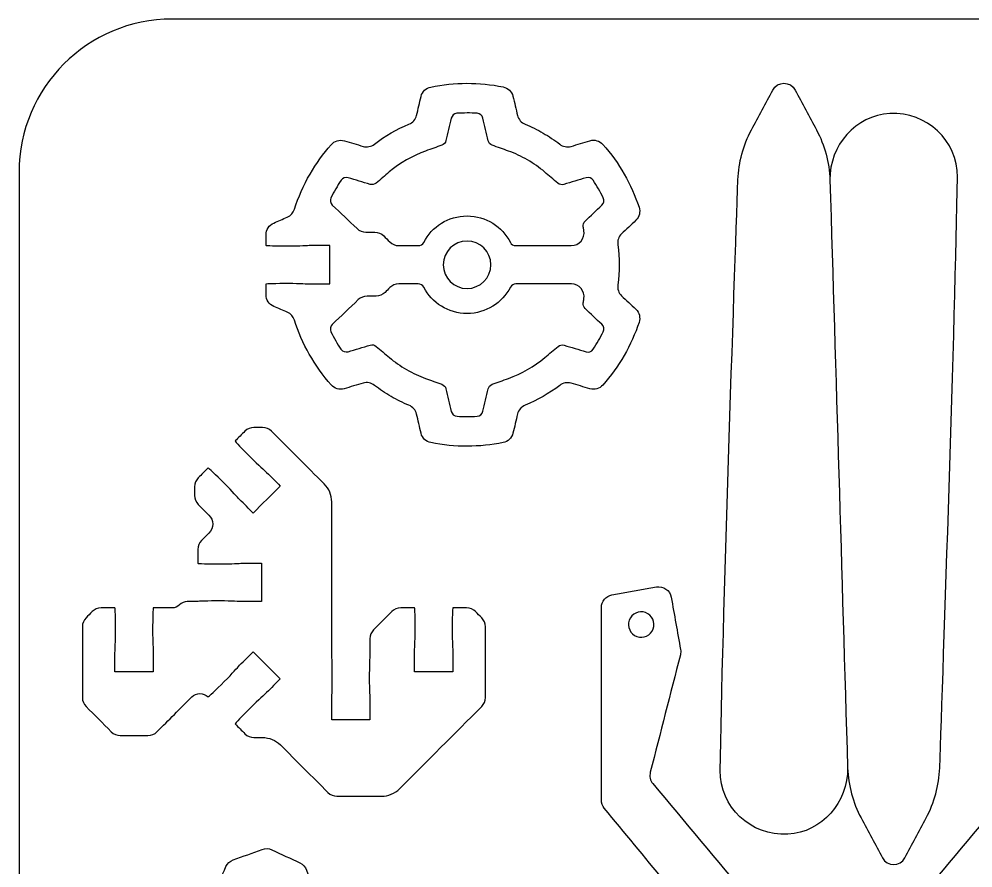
# Model space of a CAD drawing. Extents: x 0 to 410, y 0 to 455.
# Drawn here: x 275.1 to 349.9, y 158.4 to 225 of the extents above; entities that cross this region are included whole.
import ezdxf

# ---------------------------------------------------------------- set-up
doc = ezdxf.new("R2010")
doc.units = 0
doc.header["$MEASUREMENT"] = 0
doc.layers.add('DEFAULT', color=18, linetype='CONTINUOUS')

msp = doc.modelspace()

# ---------------------------------------------------------------- linework, layer by layer
at = {"layer": 'DEFAULT', "color": 1}
for points, knots in [([(405.1, 212.95), (405.1, 147.617), (405.1, 82.283), (405.1, 16.95), (405.1, 10.323), (399.728, 4.95), (393.1, 4.95), (357.767, 4.95), (322.433, 4.95), (287.1, 4.95), (280.472, 4.95), (275.1, 10.323), (275.1, 16.95), (275.1, 82.283), (275.1, 147.617), (275.1, 212.95), (275.1, 219.577), (280.472, 224.95), (287.1, 224.95), (322.433, 224.95), (357.767, 224.95), (393.1, 224.95), (399.728, 224.95), (405.1, 219.577), (405.1, 212.95)], [0, 0, 0, 0, 555.591, 555.591, 555.591, 556.591, 556.591, 556.591, 857.063, 857.063, 857.063, 858.063, 858.063, 858.063, 1413.654, 1413.654, 1413.654, 1414.654, 1414.654, 1414.654, 1715.126, 1715.126, 1715.126, 1716.126, 1716.126, 1716.126, 1716.126]), ([(300.624, 215.407), (300.245, 215.519), (299.839, 215.396), (299.578, 215.1), (298.965, 214.403), (298.407, 213.633), (297.926, 212.802), (297.413, 211.91), (297.003, 210.985), (296.701, 210.044), (296.612, 209.764), (296.413, 209.535), (296.144, 209.418), (295.79, 209.265), (295.436, 209.112), (295.083, 208.959), (294.716, 208.801), (294.479, 208.44), (294.479, 208.041), (294.479, 207.757), (294.479, 207.473), (294.479, 207.189), (294.479, 207.164), (295.262, 207.139), (296.229, 207.139), (297.196, 207.139), (297.693, 207.189), (297.979, 207.189), (298.479, 207.189), (298.978, 207.189), (299.478, 207.189), (299.478, 206.189), (299.478, 205.19), (299.478, 204.19), (298.978, 204.19), (298.479, 204.19), (297.979, 204.19), (297.693, 204.19), (297.196, 204.24), (296.229, 204.24), (295.262, 204.24), (294.479, 204.218), (294.479, 204.19), (294.479, 203.908), (294.479, 203.626), (294.479, 203.344), (294.479, 202.945), (294.716, 202.584), (295.083, 202.426), (295.422, 202.281), (295.836, 202.103), (296.141, 201.973), (296.41, 201.857), (296.608, 201.628), (296.698, 201.349), (297.29, 199.494), (298.265, 197.758), (299.588, 196.265), (299.843, 195.978), (300.236, 195.857), (300.603, 195.967), (301.099, 196.114), (301.595, 196.262), (302.09, 196.41), (302.396, 196.501), (302.723, 196.431), (302.976, 196.236), (303.387, 195.92), (303.824, 195.629), (304.283, 195.364), (304.741, 195.099), (305.21, 194.866), (305.686, 194.669), (305.982, 194.547), (306.207, 194.299), (306.281, 193.988), (306.4, 193.484), (306.519, 192.98), (306.638, 192.476), (306.726, 192.101), (307.029, 191.819), (307.406, 191.743), (309.298, 191.361), (311.229, 191.372), (313.081, 191.75), (313.456, 191.827), (313.757, 192.107), (313.845, 192.48), (313.965, 192.984), (314.085, 193.488), (314.205, 193.992), (314.279, 194.303), (314.504, 194.551), (314.799, 194.673), (315.762, 195.068), (316.676, 195.591), (317.514, 196.234), (317.767, 196.428), (318.093, 196.498), (318.398, 196.407), (318.893, 196.259), (319.388, 196.111), (319.883, 195.963), (320.25, 195.854), (320.644, 195.973), (320.898, 196.26), (321.518, 196.961), (322.076, 197.736), (322.564, 198.578), (323.049, 199.418), (323.441, 200.289), (323.737, 201.175), (323.858, 201.539), (323.765, 201.939), (323.487, 202.203), (323.112, 202.557), (322.737, 202.911), (322.362, 203.266), (322.131, 203.484), (322.028, 203.802), (322.07, 204.118), (322.209, 205.165), (322.21, 206.219), (322.069, 207.254), (322.026, 207.572), (322.128, 207.892), (322.361, 208.112), (322.736, 208.465), (323.111, 208.819), (323.486, 209.173), (323.765, 209.436), (323.858, 209.836), (323.737, 210.2), (323.139, 211.994), (322.183, 213.672), (320.903, 215.119), (320.648, 215.407), (320.253, 215.528), (319.885, 215.417), (319.389, 215.268), (318.894, 215.119), (318.398, 214.97), (318.091, 214.878), (317.763, 214.95), (317.509, 215.146), (317.1, 215.46), (316.665, 215.751), (316.207, 216.015), (315.749, 216.28), (315.278, 216.513), (314.799, 216.71), (314.502, 216.832), (314.275, 217.08), (314.202, 217.393), (314.083, 217.896), (313.964, 218.399), (313.845, 218.902), (313.756, 219.276), (313.455, 219.557), (313.078, 219.633), (311.183, 220.019), (309.252, 220.002), (307.402, 219.625), (307.027, 219.548), (306.726, 219.267), (306.637, 218.894), (306.519, 218.394), (306.4, 217.894), (306.281, 217.393), (306.207, 217.083), (305.983, 216.835), (305.688, 216.713), (304.724, 216.316), (303.81, 215.79), (302.972, 215.145), (302.719, 214.951), (302.394, 214.88), (302.088, 214.971), (301.6, 215.116), (301.112, 215.262), (300.624, 215.407)], [5.331781, 5.331781, 5.331781, 5.331781, 6.331781, 6.331781, 6.331781, 7.331781, 7.331781, 7.331781, 8.331781, 8.331781, 8.331781, 9.331781, 9.331781, 9.331781, 12.609995, 12.609995, 12.609995, 13.609995, 13.609995, 13.609995, 16.026995, 16.026995, 16.026995, 17.026995, 17.026995, 17.026995, 18.026995, 18.026995, 18.026995, 22.276995, 22.276995, 22.276995, 30.776995, 30.776995, 30.776995, 35.026995, 35.026995, 35.026995, 36.026995, 36.026995, 36.026995, 37.026995, 37.026995, 37.026995, 39.424995, 39.424995, 39.424995, 40.424995, 40.424995, 40.424995, 41.424995, 41.424995, 41.424995, 42.424995, 42.424995, 42.424995, 43.424995, 43.424995, 43.424995, 44.424995, 44.424995, 44.424995, 48.824393, 48.824393, 48.824393, 49.824393, 49.824393, 49.824393, 50.824393, 50.824393, 50.824393, 51.824393, 51.824393, 51.824393, 52.824393, 52.824393, 52.824393, 57.228248, 57.228248, 57.228248, 58.228248, 58.228248, 58.228248, 59.228248, 59.228248, 59.228248, 60.228248, 60.228248, 60.228248, 64.634921, 64.634921, 64.634921, 65.634921, 65.634921, 65.634921, 66.634921, 66.634921, 66.634921, 67.634921, 67.634921, 67.634921, 72.026653, 72.026653, 72.026653, 73.026653, 73.026653, 73.026653, 74.026653, 74.026653, 74.026653, 75.026653, 75.026653, 75.026653, 76.026653, 76.026653, 76.026653, 80.413168, 80.413168, 80.413168, 81.413168, 81.413168, 81.413168, 82.413168, 82.413168, 82.413168, 83.413168, 83.413168, 83.413168, 87.79625, 87.79625, 87.79625, 88.79625, 88.79625, 88.79625, 89.79625, 89.79625, 89.79625, 90.79625, 90.79625, 90.79625, 95.196601, 95.196601, 95.196601, 96.196601, 96.196601, 96.196601, 97.196601, 97.196601, 97.196601, 98.196601, 98.196601, 98.196601, 99.196601, 99.196601, 99.196601, 103.591697, 103.591697, 103.591697, 104.591697, 104.591697, 104.591697, 105.591697, 105.591697, 105.591697, 106.591697, 106.591697, 106.591697, 110.964926, 110.964926, 110.964926, 111.964926, 111.964926, 111.964926, 112.964926, 112.964926, 112.964926, 113.964926, 113.964926, 113.964926, 118.296707, 118.296707, 118.296707, 118.296707]), ([(340.099, 166.244), (340.139, 163.544), (338.093, 161.196), (335.397, 161.042), (332.505, 160.877), (330.065, 163.177), (330.105, 166.036), (330.262, 177.029), (331.219, 204.552), (331.495, 212.345), (331.544, 213.718), (331.906, 215.059), (332.554, 216.27), (333.11, 217.309), (333.666, 218.348), (334.223, 219.387), (334.599, 220.091), (335.609, 220.091), (335.986, 219.387), (336.542, 218.348), (337.098, 217.309), (337.654, 216.27), (338.302, 215.059), (338.665, 213.716), (338.713, 212.343)], [0, 0, 0, 0, 1, 1, 1, 2, 2, 2, 3, 3, 3, 4, 4, 4, 14.021011, 14.021011, 14.021011, 15.021011, 15.021011, 15.021011, 25.042022, 25.042022, 25.042022, 26.042022, 26.042022, 26.042022, 26.042022]), ([(319.352, 208.666), (319.37, 208.567), (319.387, 208.468), (319.405, 208.369), (319.515, 207.756), (319.043, 207.192), (318.42, 207.192), (316.972, 207.192), (315.523, 207.192), (314.074, 207.192), (313.894, 207.192), (313.722, 207.287), (313.639, 207.447), (313.004, 208.675), (311.722, 209.514), (310.245, 209.514), (308.765, 209.514), (307.483, 208.675), (306.848, 207.447), (306.765, 207.287), (306.593, 207.192), (306.412, 207.192), (305.905, 207.192), (305.398, 207.192), (304.891, 207.192), (304.626, 207.192), (304.372, 207.297), (304.184, 207.485), (304.027, 207.643), (303.869, 207.8), (303.712, 207.958), (303.524, 208.145), (303.27, 208.251), (303.005, 208.251), (302.77, 208.251), (302.535, 208.251), (302.301, 208.251), (302.045, 208.251), (301.798, 208.349), (301.612, 208.525), (300.966, 209.138), (300.32, 209.751), (299.674, 210.365), (299.517, 210.513), (299.471, 210.748), (299.566, 210.942), (299.683, 211.178), (299.807, 211.411), (299.94, 211.641), (300.073, 211.869), (300.211, 212.093), (300.357, 212.311), (300.478, 212.494), (300.708, 212.572), (300.917, 212.509), (301.492, 212.337), (302.067, 212.165), (302.641, 211.993), (302.803, 211.945), (302.978, 211.982), (303.107, 212.09), (303.452, 212.381), (303.797, 212.673), (304.142, 212.964), (304.992, 213.676), (305.952, 214.227), (306.992, 214.604), (307.418, 214.758), (307.844, 214.912), (308.269, 215.066), (308.428, 215.124), (308.547, 215.257), (308.586, 215.421), (308.725, 216.006), (308.864, 216.592), (309.004, 217.177), (309.054, 217.389), (309.235, 217.547), (309.451, 217.562), (309.979, 217.597), (310.508, 217.599), (311.034, 217.565), (311.252, 217.551), (311.433, 217.392), (311.483, 217.18), (311.622, 216.593), (311.761, 216.005), (311.901, 215.418), (311.94, 215.253), (312.059, 215.12), (312.217, 215.062), (312.644, 214.909), (313.071, 214.755), (313.498, 214.601), (314.002, 214.421), (314.503, 214.188), (314.99, 213.906), (315.473, 213.627), (315.925, 213.313), (316.33, 212.967), (316.678, 212.673), (317.025, 212.379), (317.372, 212.084), (317.501, 211.975), (317.677, 211.938), (317.839, 211.987), (318.419, 212.161), (318.999, 212.335), (319.579, 212.509), (319.787, 212.572), (320.015, 212.495), (320.136, 212.314), (320.43, 211.874), (320.695, 211.415), (320.928, 210.94), (321.023, 210.745), (320.976, 210.51), (320.818, 210.361), (320.379, 209.946), (319.94, 209.532), (319.501, 209.117), (319.378, 209.001), (319.322, 208.831), (319.352, 208.666)], [0, 0, 0, 0, 0.853288, 0.853288, 0.853288, 1.853288, 1.853288, 1.853288, 14.172288, 14.172288, 14.172288, 15.172288, 15.172288, 15.172288, 16.172288, 16.172288, 16.172288, 17.172288, 17.172288, 17.172288, 18.172288, 18.172288, 18.172288, 22.483288, 22.483288, 22.483288, 23.483288, 23.483288, 23.483288, 25.377627, 25.377627, 25.377627, 26.377627, 26.377627, 26.377627, 28.372627, 28.372627, 28.372627, 29.372627, 29.372627, 29.372627, 36.94764, 36.94764, 36.94764, 37.94764, 37.94764, 37.94764, 38.94764, 38.94764, 38.94764, 39.94764, 39.94764, 39.94764, 40.94764, 40.94764, 40.94764, 46.048641, 46.048641, 46.048641, 47.048641, 47.048641, 47.048641, 50.887773, 50.887773, 50.887773, 51.887773, 51.887773, 51.887773, 55.737173, 55.737173, 55.737173, 56.737173, 56.737173, 56.737173, 61.855987, 61.855987, 61.855987, 62.855987, 62.855987, 62.855987, 63.855987, 63.855987, 63.855987, 64.855987, 64.855987, 64.855987, 69.990368, 69.990368, 69.990368, 70.990368, 70.990368, 70.990368, 74.848233, 74.848233, 74.848233, 75.848233, 75.848233, 75.848233, 76.848233, 76.848233, 76.848233, 80.719308, 80.719308, 80.719308, 81.719308, 81.719308, 81.719308, 86.867911, 86.867911, 86.867911, 87.867911, 87.867911, 87.867911, 88.867911, 88.867911, 88.867911, 89.867911, 89.867911, 89.867911, 95.003613, 95.003613, 95.003613, 96.003613, 96.003613, 96.003613, 96.003613]), ([(342.829, 159.199), (342.273, 160.238), (341.717, 161.278), (341.161, 162.317), (340.511, 163.527), (340.148, 164.871), (340.099, 166.244), (339.637, 181.609), (339.174, 196.975), (338.712, 212.341), (338.674, 215.043), (340.72, 217.389), (343.415, 217.545), (346.308, 217.71), (348.749, 215.41), (348.707, 212.553), (348.551, 201.557), (347.595, 174.036), (347.32, 166.244), (347.271, 164.868), (346.907, 163.527), (346.258, 162.317), (345.702, 161.278), (345.146, 160.238), (344.59, 159.199), (344.216, 158.497), (343.203, 158.497), (342.829, 159.199)], [0, 0, 0, 0, 10.025891, 10.025891, 10.025891, 11.025891, 11.025891, 11.025891, 141.754977, 141.754977, 141.754977, 142.754977, 142.754977, 142.754977, 143.754977, 143.754977, 143.754977, 144.754977, 144.754977, 144.754977, 145.754977, 145.754977, 145.754977, 155.780868, 155.780868, 155.780868, 156.780868, 156.780868, 156.780868, 156.780868]), ([(308.382, 205.69), (308.382, 206.72), (309.215, 207.552), (310.245, 207.552), (311.272, 207.552), (312.108, 206.72), (312.108, 205.69), (312.108, 204.659), (311.272, 203.827), (310.245, 203.827), (309.215, 203.827), (308.382, 204.659), (308.382, 205.69)], [1, 1, 1, 1, 2, 2, 2, 3, 3, 3, 4, 4, 4, 5, 5, 5, 5]), ([(320.55, 199.742), (320.417, 199.51), (320.278, 199.285), (320.132, 199.065), (320.011, 198.884), (319.784, 198.806), (319.576, 198.869), (319.001, 199.04), (318.426, 199.211), (317.85, 199.383), (317.69, 199.431), (317.516, 199.395), (317.387, 199.287), (317.042, 198.999), (316.697, 198.711), (316.352, 198.422), (315.499, 197.71), (314.528, 197.152), (313.483, 196.774), (313.061, 196.621), (312.639, 196.469), (312.217, 196.316), (312.059, 196.259), (311.94, 196.125), (311.901, 195.961), (311.761, 195.374), (311.622, 194.787), (311.483, 194.2), (311.433, 193.988), (311.251, 193.828), (311.033, 193.814), (310.507, 193.779), (309.981, 193.779), (309.455, 193.811), (309.237, 193.825), (309.054, 193.985), (309.003, 194.198), (308.864, 194.787), (308.725, 195.375), (308.586, 195.963), (308.547, 196.128), (308.427, 196.262), (308.268, 196.319), (307.839, 196.472), (307.41, 196.625), (306.982, 196.778), (306.498, 196.951), (306.001, 197.184), (305.5, 197.473), (305.003, 197.763), (304.548, 198.077), (304.152, 198.412), (303.806, 198.705), (303.46, 198.998), (303.114, 199.292), (302.985, 199.401), (302.81, 199.437), (302.648, 199.389), (302.069, 199.217), (301.489, 199.044), (300.91, 198.872), (300.702, 198.81), (300.475, 198.887), (300.354, 199.067), (300.061, 199.504), (299.797, 199.962), (299.564, 200.436), (299.468, 200.63), (299.514, 200.866), (299.671, 201.015), (300.352, 201.661), (301.032, 202.307), (301.712, 202.953), (301.898, 203.129), (302.143, 203.227), (302.398, 203.228), (302.634, 203.228), (302.869, 203.229), (303.105, 203.23), (303.369, 203.23), (303.623, 203.335), (303.809, 203.522), (303.934, 203.647), (304.059, 203.772), (304.184, 203.897), (304.372, 204.085), (304.626, 204.19), (304.891, 204.19), (305.397, 204.19), (305.903, 204.19), (306.409, 204.19), (306.589, 204.19), (306.762, 204.096), (306.845, 203.936), (307.482, 202.707), (308.765, 201.865), (310.245, 201.865), (311.722, 201.865), (313.004, 202.707), (313.642, 203.936), (313.725, 204.096), (313.897, 204.19), (314.077, 204.19), (315.527, 204.19), (316.977, 204.19), (318.426, 204.19), (319.049, 204.19), (319.52, 203.628), (319.412, 203.014), (319.392, 202.902), (319.374, 202.797), (319.358, 202.709), (319.329, 202.543), (319.385, 202.374), (319.507, 202.259), (319.944, 201.846), (320.38, 201.432), (320.817, 201.019), (320.975, 200.87), (321.021, 200.634), (320.924, 200.439), (320.807, 200.203), (320.682, 199.971), (320.55, 199.742)], [1, 1, 1, 1, 2, 2, 2, 3, 3, 3, 8.103404, 8.103404, 8.103404, 9.103404, 9.103404, 9.103404, 12.928636, 12.928636, 12.928636, 13.928636, 13.928636, 13.928636, 17.745143, 17.745143, 17.745143, 18.745143, 18.745143, 18.745143, 23.876374, 23.876374, 23.876374, 24.876374, 24.876374, 24.876374, 25.876374, 25.876374, 25.876374, 26.876374, 26.876374, 26.876374, 32.01831, 32.01831, 32.01831, 33.01831, 33.01831, 33.01831, 36.888533, 36.888533, 36.888533, 37.888533, 37.888533, 37.888533, 38.888533, 38.888533, 38.888533, 42.747686, 42.747686, 42.747686, 43.747686, 43.747686, 43.747686, 48.888447, 48.888447, 48.888447, 49.888447, 49.888447, 49.888447, 50.888447, 50.888447, 50.888447, 51.888447, 51.888447, 51.888447, 59.865144, 59.865144, 59.865144, 60.865144, 60.865144, 60.865144, 62.86715, 62.86715, 62.86715, 63.86715, 63.86715, 63.86715, 65.369753, 65.369753, 65.369753, 66.369753, 66.369753, 66.369753, 70.672753, 70.672753, 70.672753, 71.672753, 71.672753, 71.672753, 72.672753, 72.672753, 72.672753, 73.672753, 73.672753, 73.672753, 74.672753, 74.672753, 74.672753, 87.000753, 87.000753, 87.000753, 88.000753, 88.000753, 88.000753, 89.000753, 89.000753, 89.000753, 90.000753, 90.000753, 90.000753, 95.113677, 95.113677, 95.113677, 96.113677, 96.113677, 96.113677, 97.113677, 97.113677, 97.113677, 97.113677]), ([(287.691, 179.035), (287.85, 179.194), (288.066, 179.283), (288.291, 179.283), (288.569, 179.283), (288.847, 179.283), (289.125, 179.283), (289.125, 179.312), (289.908, 179.333), (290.875, 179.333), (291.841, 179.333), (292.339, 179.283), (292.624, 179.283), (293.124, 179.283), (293.624, 179.283), (294.124, 179.283), (294.124, 180.284), (294.124, 181.285), (294.124, 182.286), (293.624, 182.286), (293.124, 182.286), (292.624, 182.286), (292.339, 182.286), (291.841, 182.236), (290.875, 182.236), (289.908, 182.236), (289.125, 182.261), (289.125, 182.286), (289.125, 182.648), (289.125, 183.01), (289.125, 183.372), (289.125, 183.636), (289.23, 183.89), (289.417, 184.077), (289.61, 184.27), (289.803, 184.463), (289.996, 184.656), (290.384, 185.044), (290.384, 185.679), (289.996, 186.067), (289.717, 186.346), (289.438, 186.625), (289.159, 186.904), (288.972, 187.091), (288.867, 187.345), (288.867, 187.609), (288.867, 187.834), (288.867, 188.058), (288.867, 188.283), (288.867, 188.547), (288.972, 188.801), (289.159, 188.987), (289.416, 189.244), (289.673, 189.501), (289.929, 189.757), (289.964, 189.757), (290.529, 189.228), (291.199, 188.554), (291.884, 187.87), (292.201, 187.482), (292.402, 187.281), (292.756, 186.928), (293.11, 186.575), (293.464, 186.223), (294.171, 186.929), (294.878, 187.636), (295.584, 188.343), (295.23, 188.696), (294.876, 189.048), (294.522, 189.401), (294.321, 189.606), (293.933, 189.92), (293.252, 190.604), (292.579, 191.278), (292.049, 191.842), (292.049, 191.878), (292.305, 192.133), (292.56, 192.388), (292.815, 192.643), (293.003, 192.831), (293.257, 192.936), (293.522, 192.936), (293.747, 192.936), (293.973, 192.936), (294.198, 192.936), (294.462, 192.936), (294.716, 192.831), (294.902, 192.644), (296.281, 191.266), (297.659, 189.887), (299.038, 188.509), (299.412, 188.135), (299.624, 187.627), (299.624, 187.094), (299.624, 183.07), (299.624, 179.046), (299.624, 175.022), (299.652, 175.022), (299.673, 174.239), (299.673, 173.272), (299.673, 172.305), (299.624, 171.808), (299.624, 171.522), (299.624, 171.023), (299.624, 170.523), (299.624, 170.023), (300.623, 170.023), (301.623, 170.023), (302.622, 170.023), (302.622, 170.523), (302.622, 171.023), (302.622, 171.522), (302.622, 171.808), (302.573, 172.305), (302.573, 173.272), (302.573, 174.239), (302.597, 175.022), (302.622, 175.022), (302.622, 175.47), (302.622, 175.918), (302.622, 176.366), (302.622, 176.634), (302.728, 176.888), (302.915, 177.075), (303.387, 177.548), (303.858, 178.02), (304.33, 178.493), (304.517, 178.68), (304.771, 178.786), (305.039, 178.786), (305.401, 178.786), (305.763, 178.786), (306.125, 178.786), (306.153, 178.786), (306.175, 178.003), (306.175, 177.036), (306.175, 176.07), (306.125, 175.572), (306.125, 175.286), (306.125, 174.786), (306.125, 174.285), (306.125, 173.784), (307.125, 173.784), (308.124, 173.784), (309.124, 173.784), (309.124, 174.285), (309.124, 174.786), (309.124, 175.286), (309.124, 175.572), (309.074, 176.07), (309.074, 177.036), (309.074, 178.003), (309.099, 178.786), (309.124, 178.786), (309.486, 178.786), (309.848, 178.786), (310.21, 178.786), (310.475, 178.786), (310.728, 178.681), (310.915, 178.494), (311.074, 178.335), (311.233, 178.176), (311.392, 178.017), (311.58, 177.83), (311.685, 177.575), (311.685, 177.31), (311.685, 175.46), (311.685, 173.609), (311.685, 171.759), (311.685, 171.494), (311.58, 171.241), (311.393, 171.054), (309.245, 168.905), (307.096, 166.757), (304.947, 164.608), (304.573, 164.234), (304.065, 164.022), (303.532, 164.022), (302.367, 164.022), (301.203, 164.022), (300.038, 164.022), (299.772, 164.022), (299.518, 164.128), (299.331, 164.315), (298.089, 165.557), (296.847, 166.799), (295.605, 168.04), (295.231, 168.414), (294.723, 168.626), (294.191, 168.626), (293.969, 168.626), (293.746, 168.626), (293.524, 168.626), (293.256, 168.626), (293.002, 168.732), (292.815, 168.919), (292.56, 169.175), (292.305, 169.432), (292.049, 169.688), (292.049, 169.723), (292.579, 170.288), (293.252, 170.961), (293.933, 171.642), (294.321, 171.96), (294.522, 172.161), (294.876, 172.515), (295.23, 172.869), (295.584, 173.223), (294.878, 173.929), (294.171, 174.636), (293.464, 175.343), (293.11, 174.99), (292.756, 174.637), (292.402, 174.285), (292.201, 174.08), (291.884, 173.695), (291.199, 173.011), (290.532, 172.341), (289.968, 171.808), (289.929, 171.808), (289.576, 172.161), (289.005, 172.161), (288.652, 171.808), (287.741, 170.898), (286.829, 169.988), (285.918, 169.078), (285.73, 168.89), (285.476, 168.785), (285.21, 168.785), (284.487, 168.785), (283.764, 168.785), (283.041, 168.785), (282.776, 168.785), (282.521, 168.89), (282.334, 169.078), (281.675, 169.736), (281.016, 170.395), (280.357, 171.054), (280.171, 171.241), (280.066, 171.494), (280.066, 171.759), (280.066, 173.61), (280.066, 175.46), (280.066, 177.311), (280.066, 177.575), (280.17, 177.827), (280.355, 178.013), (280.514, 178.173), (280.672, 178.333), (280.831, 178.493), (281.018, 178.68), (281.272, 178.786), (281.54, 178.786), (281.901, 178.786), (282.262, 178.786), (282.623, 178.786), (282.651, 178.786), (282.673, 178.003), (282.673, 177.036), (282.673, 176.07), (282.623, 175.572), (282.623, 175.286), (282.623, 174.786), (282.623, 174.285), (282.623, 173.784), (283.624, 173.784), (284.625, 173.784), (285.625, 173.784), (285.625, 174.285), (285.625, 174.786), (285.625, 175.286), (285.625, 175.572), (285.576, 176.07), (285.576, 177.036), (285.576, 178.003), (285.601, 178.786), (285.625, 178.786), (286.114, 178.786), (286.602, 178.786), (287.09, 178.786), (287.315, 178.786), (287.532, 178.876), (287.691, 179.035)], [1, 1, 1, 1, 2, 2, 2, 4.363, 4.363, 4.363, 5.363, 5.363, 5.363, 6.363, 6.363, 6.363, 10.613, 10.613, 10.613, 19.123, 19.123, 19.123, 23.373, 23.373, 23.373, 24.373, 24.373, 24.373, 25.373, 25.373, 25.373, 28.453, 28.453, 28.453, 29.453, 29.453, 29.453, 31.776553, 31.776553, 31.776553, 32.776553, 32.776553, 32.776553, 36.132482, 36.132482, 36.132482, 37.132482, 37.132482, 37.132482, 39.042482, 39.042482, 39.042482, 40.042482, 40.042482, 40.042482, 43.12971, 43.12971, 43.12971, 44.12971, 44.12971, 44.12971, 45.12971, 45.12971, 45.12971, 49.379428, 49.379428, 49.379428, 57.878851, 57.878851, 57.878851, 62.128569, 62.128569, 62.128569, 63.128569, 63.128569, 63.128569, 64.128569, 64.128569, 64.128569, 67.197412, 67.197412, 67.197412, 68.197412, 68.197412, 68.197412, 70.113412, 70.113412, 70.113412, 71.113412, 71.113412, 71.113412, 87.692238, 87.692238, 87.692238, 88.692238, 88.692238, 88.692238, 122.912238, 122.912238, 122.912238, 123.912238, 123.912238, 123.912238, 124.912238, 124.912238, 124.912238, 129.162238, 129.162238, 129.162238, 137.662238, 137.662238, 137.662238, 141.912238, 141.912238, 141.912238, 142.912238, 142.912238, 142.912238, 143.912238, 143.912238, 143.912238, 147.722238, 147.722238, 147.722238, 148.722238, 148.722238, 148.722238, 154.40031, 154.40031, 154.40031, 155.40031, 155.40031, 155.40031, 158.48031, 158.48031, 158.48031, 159.48031, 159.48031, 159.48031, 160.48031, 160.48031, 160.48031, 164.74031, 164.74031, 164.74031, 173.24031, 173.24031, 173.24031, 177.50031, 177.50031, 177.50031, 178.50031, 178.50031, 178.50031, 179.50031, 179.50031, 179.50031, 182.58031, 182.58031, 182.58031, 183.58031, 183.58031, 183.58031, 185.49374, 185.49374, 185.49374, 186.49374, 186.49374, 186.49374, 202.22974, 202.22974, 202.22974, 203.22974, 203.22974, 203.22974, 229.071665, 229.071665, 229.071665, 230.071665, 230.071665, 230.071665, 239.977665, 239.977665, 239.977665, 240.977665, 240.977665, 240.977665, 255.91176, 255.91176, 255.91176, 256.91176, 256.91176, 256.91176, 258.80176, 258.80176, 258.80176, 259.80176, 259.80176, 259.80176, 262.877683, 262.877683, 262.877683, 263.877683, 263.877683, 263.877683, 264.877683, 264.877683, 264.877683, 269.134466, 269.134466, 269.134466, 277.633889, 277.633889, 277.633889, 281.883607, 281.883607, 281.883607, 282.883607, 282.883607, 282.883607, 283.883607, 283.883607, 283.883607, 284.883607, 284.883607, 284.883607, 295.836693, 295.836693, 295.836693, 296.836693, 296.836693, 296.836693, 302.986693, 302.986693, 302.986693, 303.986693, 303.986693, 303.986693, 311.910532, 311.910532, 311.910532, 312.910532, 312.910532, 312.910532, 328.650532, 328.650532, 328.650532, 329.650532, 329.650532, 329.650532, 331.566804, 331.566804, 331.566804, 332.566804, 332.566804, 332.566804, 335.636804, 335.636804, 335.636804, 336.636804, 336.636804, 336.636804, 337.636804, 337.636804, 337.636804, 341.896804, 341.896804, 341.896804, 350.406804, 350.406804, 350.406804, 354.666804, 354.666804, 354.666804, 355.666804, 355.666804, 355.666804, 356.666804, 356.666804, 356.666804, 360.819804, 360.819804, 360.819804, 361.819804, 361.819804, 361.819804, 361.819804]), ([(344.89, 151.261), (345.539, 151.261), (346.189, 151.261), (346.839, 151.261), (347.137, 151.261), (347.42, 151.394), (347.61, 151.624), (350.765, 155.442), (353.92, 159.259), (357.075, 163.077), (357.223, 163.256), (357.304, 163.482), (357.304, 163.714), (357.304, 168.748), (357.304, 173.782), (357.304, 178.816), (357.304, 179.3), (356.957, 179.715), (356.48, 179.8), (355.316, 180.008), (354.151, 180.217), (352.987, 180.425), (352.443, 180.522), (351.923, 180.161), (351.826, 179.617), (351.582, 178.25), (351.338, 176.883), (351.094, 175.516), (351.069, 175.376), (351.074, 175.231), (351.11, 175.093), (351.895, 172.027), (352.68, 168.962), (353.466, 165.897), (353.545, 165.585), (353.47, 165.254), (353.263, 165.007), (350.752, 162.006), (348.241, 159.005), (345.729, 156.004), (345.539, 155.777), (345.258, 155.646), (344.962, 155.646), (344.481, 155.646), (343.999, 155.646), (343.517, 155.646), (343.252, 155.646), (342.997, 155.752), (342.81, 155.94), (342.655, 156.097), (342.499, 156.254), (342.343, 156.411), (342.155, 156.601), (341.898, 156.708), (341.63, 156.708), (339.905, 156.708), (338.18, 156.708), (336.455, 156.708), (336.19, 156.708), (335.936, 156.606), (335.749, 156.415), (335.59, 156.256), (335.432, 156.098), (335.273, 155.939), (335.111, 155.777), (334.895, 155.674), (334.666, 155.65), (334.152, 155.65), (333.637, 155.65), (333.122, 155.65), (332.826, 155.65), (332.546, 155.781), (332.355, 156.008), (329.844, 159.009), (327.333, 162.01), (324.821, 165.011), (324.614, 165.257), (324.539, 165.589), (324.619, 165.901), (325.405, 168.966), (326.19, 172.031), (326.975, 175.096), (327.01, 175.235), (327.015, 175.379), (326.99, 175.52), (326.746, 176.887), (326.503, 178.253), (326.259, 179.62), (326.162, 180.164), (325.642, 180.526), (325.098, 180.429), (323.934, 180.22), (322.769, 180.012), (321.604, 179.804), (321.128, 179.718), (320.781, 179.304), (320.781, 178.819), (320.781, 173.785), (320.781, 168.751), (320.781, 163.718), (320.781, 163.485), (320.862, 163.26), (321.01, 163.08), (324.165, 159.263), (327.32, 155.445), (330.475, 151.628), (330.665, 151.398), (330.947, 151.265), (331.246, 151.265), (331.896, 151.265), (332.545, 151.265), (333.195, 151.265), (333.71, 151.265), (334.165, 150.749), (334.553, 150.086), (334.938, 149.427), (335.061, 148.739), (334.906, 148.329), (334.8, 148.051), (334.825, 147.74), (334.977, 147.483), (335.235, 147.036), (335.494, 146.589), (335.753, 146.142), (335.933, 145.835), (336.261, 145.645), (336.617, 145.645), (336.926, 145.645), (337.235, 145.645), (337.545, 145.645), (337.569, 145.645), (337.594, 146.428), (337.594, 147.395), (337.594, 148.361), (337.545, 148.859), (337.545, 149.144), (337.545, 149.644), (337.545, 150.144), (337.545, 150.644), (338.544, 150.644), (339.544, 150.644), (340.543, 150.644), (340.543, 150.144), (340.543, 149.644), (340.543, 149.144), (340.543, 148.859), (340.494, 148.361), (340.494, 147.395), (340.494, 146.428), (340.515, 145.645), (340.543, 145.645), (340.851, 145.645), (341.16, 145.645), (341.468, 145.645), (341.824, 145.645), (342.152, 145.835), (342.332, 146.142), (342.589, 146.589), (342.847, 147.036), (343.105, 147.483), (343.256, 147.74), (343.281, 148.051), (343.175, 148.329), (343.02, 148.742), (343.143, 149.427), (343.528, 150.086), (343.912, 150.749), (344.375, 151.261), (344.89, 151.261)], [1, 1, 1, 1, 6.525, 6.525, 6.525, 7.525, 7.525, 7.525, 49.64244, 49.64244, 49.64244, 50.64244, 50.64244, 50.64244, 93.45044, 93.45044, 93.45044, 94.45044, 94.45044, 94.45044, 104.510728, 104.510728, 104.510728, 105.510728, 105.510728, 105.510728, 117.31732, 117.31732, 117.31732, 118.31732, 118.31732, 118.31732, 145.224915, 145.224915, 145.224915, 146.224915, 146.224915, 146.224915, 179.502413, 179.502413, 179.502413, 180.502413, 180.502413, 180.502413, 184.598413, 184.598413, 184.598413, 185.598413, 185.598413, 185.598413, 187.47933, 187.47933, 187.47933, 188.47933, 188.47933, 188.47933, 203.14933, 203.14933, 203.14933, 204.14933, 204.14933, 204.14933, 206.058518, 206.058518, 206.058518, 207.058518, 207.058518, 207.058518, 211.434518, 211.434518, 211.434518, 212.434518, 212.434518, 212.434518, 245.712016, 245.712016, 245.712016, 246.712016, 246.712016, 246.712016, 273.619611, 273.619611, 273.619611, 274.619611, 274.619611, 274.619611, 286.426203, 286.426203, 286.426203, 287.426203, 287.426203, 287.426203, 297.486491, 297.486491, 297.486491, 298.486491, 298.486491, 298.486491, 341.294491, 341.294491, 341.294491, 342.294491, 342.294491, 342.294491, 384.411294, 384.411294, 384.411294, 385.411294, 385.411294, 385.411294, 390.936294, 390.936294, 390.936294, 391.936294, 391.936294, 391.936294, 392.936294, 392.936294, 392.936294, 393.936294, 393.936294, 393.936294, 398.327194, 398.327194, 398.327194, 399.327194, 399.327194, 399.327194, 401.957194, 401.957194, 401.957194, 402.957194, 402.957194, 402.957194, 403.957194, 403.957194, 403.957194, 408.207194, 408.207194, 408.207194, 416.707194, 416.707194, 416.707194, 420.957194, 420.957194, 420.957194, 421.957194, 421.957194, 421.957194, 422.957194, 422.957194, 422.957194, 425.577194, 425.577194, 425.577194, 426.577194, 426.577194, 426.577194, 430.963092, 430.963092, 430.963092, 431.963092, 431.963092, 431.963092, 432.963092, 432.963092, 432.963092, 433.963092, 433.963092, 433.963092, 433.963092]), ([(323.564, 176.541), (323.046, 176.732), (322.777, 177.303), (322.968, 177.822), (323.155, 178.34), (323.73, 178.608), (324.249, 178.421), (324.767, 178.231), (325.035, 177.659), (324.848, 177.137), (324.658, 176.619), (324.083, 176.351), (323.564, 176.541)], [1, 1, 1, 1, 2, 2, 2, 3, 3, 3, 4, 4, 4, 5, 5, 5, 5]), ([(309.407, 141.669), (309.065, 142.608), (308.723, 143.547), (308.381, 144.486), (308.851, 144.657), (309.32, 144.828), (309.79, 145), (310.058, 145.097), (310.543, 145.221), (311.451, 145.552), (312.354, 145.885), (313.079, 146.175), (313.078, 146.197), (312.363, 148.157), (311.648, 150.117), (310.933, 152.076), (310.846, 152.326), (310.658, 152.532), (310.417, 152.639), (309.594, 153.023), (308.771, 153.406), (307.948, 153.79), (307.911, 153.776), (307.563, 153.083), (307.166, 152.225), (306.756, 151.351), (306.59, 150.878), (306.47, 150.62), (306.259, 150.166), (306.047, 149.712), (305.836, 149.259), (304.93, 149.681), (304.024, 150.103), (303.118, 150.525), (303.329, 150.979), (303.541, 151.433), (303.752, 151.886), (303.872, 152.144), (304.125, 152.574), (304.534, 153.451), (304.938, 154.312), (305.242, 155.023), (305.23, 155.056), (304.901, 155.209), (304.572, 155.363), (304.244, 155.516), (304.005, 155.624), (303.729, 155.64), (303.481, 155.549), (302.71, 155.268), (301.94, 154.986), (301.17, 154.704), (300.921, 154.613), (300.645, 154.625), (300.404, 154.737), (299.934, 154.956), (299.464, 155.175), (298.994, 155.395), (298.754, 155.507), (298.568, 155.71), (298.477, 155.959), (298.201, 156.717), (297.925, 157.475), (297.649, 158.234), (297.558, 158.483), (297.372, 158.686), (297.132, 158.797), (296.401, 159.139), (295.669, 159.481), (294.937, 159.822), (294.697, 159.935), (294.422, 159.947), (294.172, 159.856), (293.413, 159.579), (292.654, 159.303), (291.895, 159.026), (291.646, 158.936), (291.443, 158.749), (291.331, 158.508), (290.99, 157.777), (290.65, 157.045), (290.309, 156.313), (290.198, 156.073), (290.186, 155.798), (290.277, 155.549), (290.553, 154.79), (290.829, 154.032), (291.105, 153.274), (291.196, 153.025), (291.382, 152.822), (291.622, 152.71), (292.353, 152.369), (293.084, 152.028), (293.815, 151.688), (294.056, 151.575), (294.331, 151.564), (294.58, 151.654), (295.339, 151.931), (296.099, 152.208), (296.858, 152.484), (297.107, 152.575), (297.382, 152.563), (297.622, 152.451), (298.23, 152.169), (298.837, 151.886), (299.445, 151.603), (299.946, 151.37), (300.163, 150.775), (299.93, 150.274), (299.898, 150.206), (299.866, 150.137), (299.834, 150.069), (299.722, 149.828), (299.71, 149.554), (299.801, 149.304), (300.155, 148.33), (300.51, 147.357), (300.865, 146.383), (300.955, 146.134), (301.141, 145.931), (301.382, 145.819), (301.736, 145.654), (302.09, 145.489), (302.444, 145.324), (302.684, 145.212), (302.871, 145.009), (302.961, 144.76), (303.831, 142.374), (304.7, 139.988), (305.569, 137.601), (305.884, 136.725), (306.051, 135.802), (306.051, 134.875), (306.052, 133.542), (306.053, 132.21), (306.054, 130.878), (306.065, 130.848), (306.846, 130.828), (307.803, 130.827), (308.772, 130.827), (309.268, 130.876), (309.554, 130.875), (310.053, 130.876), (310.552, 130.876), (311.052, 130.876), (311.052, 129.877), (311.052, 128.877), (311.052, 127.877), (310.552, 127.877), (310.052, 127.878), (309.553, 127.879), (309.268, 127.877), (308.769, 127.928), (307.804, 127.929), (306.884, 127.928), (306.127, 127.904), (306.057, 127.879), (306.059, 127.455), (306.061, 127.032), (306.062, 126.608), (306.062, 126.465), (306.098, 126.324), (306.154, 126.191), (306.201, 126.084), (306.27, 125.985), (306.353, 125.903), (306.866, 125.389), (307.38, 124.875), (307.894, 124.361), (308.082, 124.175), (308.19, 123.921), (308.185, 123.656), (308.181, 123.43), (308.177, 123.203), (308.173, 122.976), (308.175, 122.714), (308.069, 122.458), (307.882, 122.27), (307.724, 122.111), (307.565, 121.952), (307.407, 121.792), (307.22, 121.604), (306.965, 121.5), (306.695, 121.499), (305.468, 121.499), (305.022, 121.299), (304.256, 120.495), (303.153, 119.327), (302.818, 117.568), (302.822, 115.846), (302.817, 113.652), (303.683, 111.658), (305.088, 110.18), (305.642, 109.597), (306.481, 109.388), (307.231, 109.669), (308.282, 110.05), (309.333, 110.432), (310.384, 110.814), (310.826, 110.971), (311.31, 110.974), (311.751, 110.812), (312.77, 110.445), (313.788, 110.078), (314.807, 109.71), (315.557, 109.435), (316.402, 109.641), (316.955, 110.226), (318.352, 111.707), (319.211, 113.698), (319.214, 115.899), (319.214, 117.619), (318.669, 119.208), (317.764, 120.538), (317.26, 121.285), (316.467, 121.503), (315.862, 121.504), (315.712, 121.503), (315.562, 121.502), (315.412, 121.502), (315.148, 121.504), (314.892, 121.609), (314.708, 121.797), (314.548, 121.954), (314.388, 122.111), (314.228, 122.268), (314.044, 122.464), (313.934, 122.716), (313.935, 122.98), (313.937, 123.206), (313.938, 123.432), (313.94, 123.658), (313.938, 123.92), (314.044, 124.176), (314.232, 124.361), (314.745, 124.874), (315.257, 125.387), (315.77, 125.901), (315.955, 126.092), (316.062, 126.345), (316.059, 126.611), (316.056, 129.959), (316.053, 133.307), (316.051, 136.655), (316.047, 137.592), (315.888, 138.525), (315.559, 139.404), (315.074, 140.73), (314.589, 142.057), (314.103, 143.383), (314.095, 143.406), (313.355, 143.159), (312.443, 142.827), (311.535, 142.496), (311.084, 142.28), (310.816, 142.182), (310.346, 142.011), (309.877, 141.84), (309.407, 141.669)], [0, 0, 0, 0, 8.499322, 8.499322, 8.499322, 12.749154, 12.749154, 12.749154, 13.749154, 13.749154, 13.749154, 14.749154, 14.749154, 14.749154, 32.48862, 32.48862, 32.48862, 33.48862, 33.48862, 33.48862, 41.210449, 41.210449, 41.210449, 42.210449, 42.210449, 42.210449, 43.210449, 43.210449, 43.210449, 47.466852, 47.466852, 47.466852, 55.966247, 55.966247, 55.966247, 60.223556, 60.223556, 60.223556, 61.223556, 61.223556, 61.223556, 62.223556, 62.223556, 62.223556, 65.307358, 65.307358, 65.307358, 66.307358, 66.307358, 66.307358, 73.281491, 73.281491, 73.281491, 74.281491, 74.281491, 74.281491, 78.691341, 78.691341, 78.691341, 79.691341, 79.691341, 79.691341, 86.554824, 86.554824, 86.554824, 87.554824, 87.554824, 87.554824, 94.420672, 94.420672, 94.420672, 95.420672, 95.420672, 95.420672, 102.290477, 102.290477, 102.290477, 103.290477, 103.290477, 103.290477, 110.15482, 110.15482, 110.15482, 111.15482, 111.15482, 111.15482, 118.017961, 118.017961, 118.017961, 119.017961, 119.017961, 119.017961, 125.876802, 125.876802, 125.876802, 126.876802, 126.876802, 126.876802, 133.749769, 133.749769, 133.749769, 134.749769, 134.749769, 134.749769, 140.448637, 140.448637, 140.448637, 141.448637, 141.448637, 141.448637, 142.090638, 142.090638, 142.090638, 143.090638, 143.090638, 143.090638, 151.902484, 151.902484, 151.902484, 152.902484, 152.902484, 152.902484, 156.225217, 156.225217, 156.225217, 157.225217, 157.225217, 157.225217, 178.821331, 178.821331, 178.821331, 179.821331, 179.821331, 179.821331, 191.152333, 191.152333, 191.152333, 192.152333, 192.152333, 192.152333, 193.152333, 193.152333, 193.152333, 197.398335, 197.398335, 197.398335, 205.901335, 205.901335, 205.901335, 210.150339, 210.150339, 210.150339, 211.150339, 211.150339, 211.150339, 212.150339, 212.150339, 212.150339, 215.753366, 215.753366, 215.753366, 216.753366, 216.753366, 216.753366, 217.753366, 217.753366, 217.753366, 223.932065, 223.932065, 223.932065, 224.932065, 224.932065, 224.932065, 226.859331, 226.859331, 226.859331, 227.859331, 227.859331, 227.859331, 229.769229, 229.769229, 229.769229, 230.769229, 230.769229, 230.769229, 231.769229, 231.769229, 231.769229, 232.769229, 232.769229, 232.769229, 233.769229, 233.769229, 233.769229, 234.769229, 234.769229, 234.769229, 244.279, 244.279, 244.279, 245.279, 245.279, 245.279, 254.487128, 254.487128, 254.487128, 255.487128, 255.487128, 255.487128, 256.487128, 256.487128, 256.487128, 257.487128, 257.487128, 257.487128, 258.487128, 258.487128, 258.487128, 259.762143, 259.762143, 259.762143, 260.762143, 260.762143, 260.762143, 262.667164, 262.667164, 262.667164, 263.667164, 263.667164, 263.667164, 265.588215, 265.588215, 265.588215, 266.588215, 266.588215, 266.588215, 272.757723, 272.757723, 272.757723, 273.757723, 273.757723, 273.757723, 302.228734, 302.228734, 302.228734, 303.228734, 303.228734, 303.228734, 315.238467, 315.238467, 315.238467, 316.238467, 316.238467, 316.238467, 317.238467, 317.238467, 317.238467, 321.487957, 321.487957, 321.487957, 321.487957])]:
    msp.add_open_spline(points, degree=3, knots=knots, dxfattribs=at)

doc.saveas('drawing.dxf')
